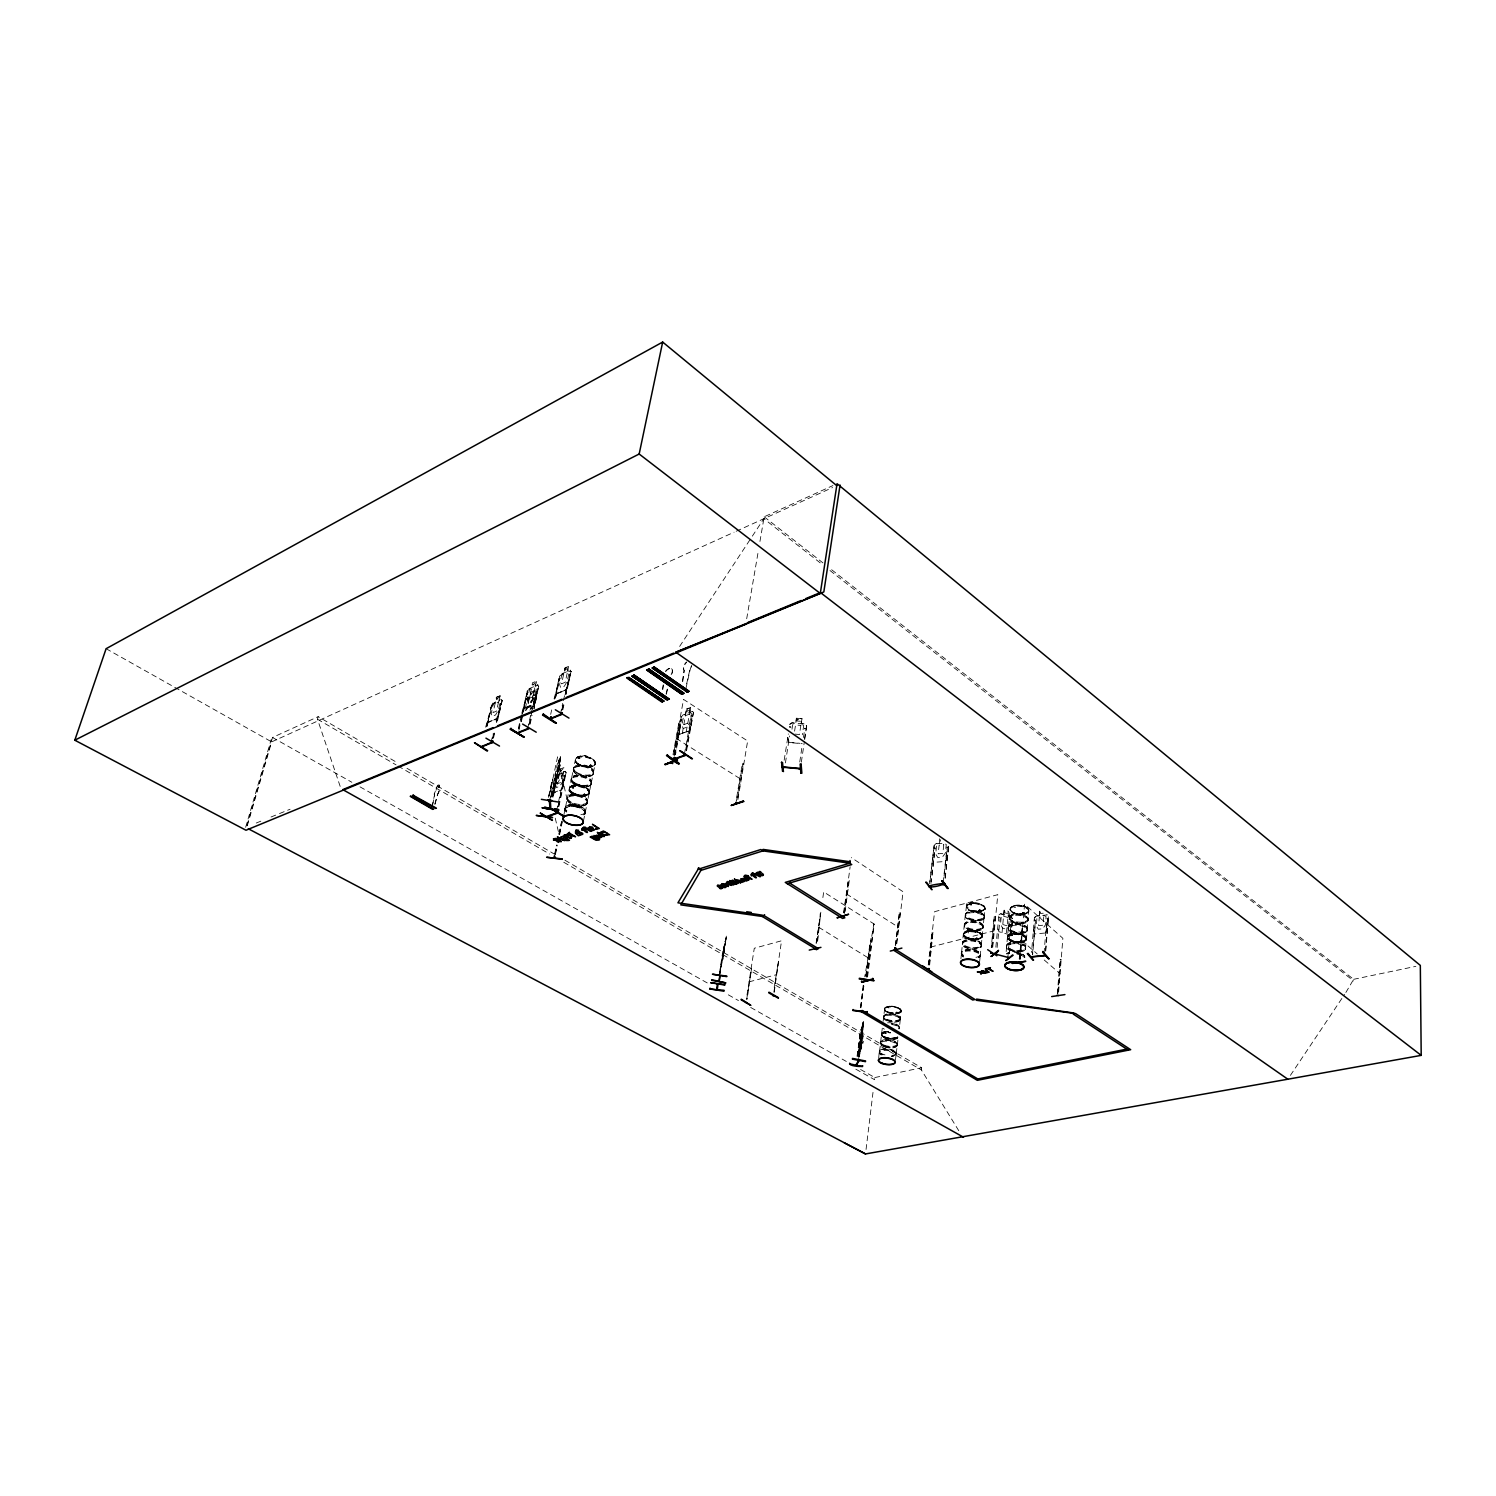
<?xml version="1.0" encoding="UTF-8"?>
<svg xmlns="http://www.w3.org/2000/svg" width="1496" height="1496" viewBox="0 0 1496 1496"><rect width="100%" height="100%" fill="white"/><g stroke="black" fill="none" stroke-linecap="round" stroke-linejoin="round"><path stroke-width="0.75" stroke-dasharray="5 3.75" d="M878.713 1057.859L879.237 1051.688M896.235 1053.521L897.245 1045.33M977.599 938.273C980.441 938.572 973.391 939.376 976.963 937.973M978.122 939.133L977.617 938.123M979.973 910.41C981.974 910.391 975.878 911.532 979.787 909.923M567.096 799.593L557.597 756.845L548.882 797.48M573.305 769.991L573.51 767.934M980.441 910.709L980.011 909.942M879.517 1051.09L880.957 1041.478M883.612 1017.392L883.145 1021.282M981.657 937.786L974.046 939.75L965.294 937.375L967.033 938.329A9.462 4.151 6 0 0 982.143 936.833C982.274 929.82 970.287 929.521 965.257 931.559M982.405 935.168L981.619 937.749M983.04 927.875L983.265 926.024M1345.876 992.484L1353.618 979.319L830.28 568.667M972.045 911.064C1013.147 910.26 947.305 893.355 972.063 911.027M1016.588 953.307A9.687 4.17 5.5 0 1 1024.76 957.627L1024.704 956.524A9.537 4.114 5.5 0 0 1016.663 952.279M556.886 775.283L565.395 771.375L566.18 772.591L561.486 789.963L553.071 793.086L552.809 788.785M981.32 944.818A9.444 4.114 6 0 0 968.417 939.338A9.444 4.114 6 0 0 966.229 946.257A9.444 4.114 6 0 0 981.32 944.818L983.134 927.651M961.423 953.756L960.619 961.648M1006.49 945.659L1006.621 947.548L1006.64 945.36M1007.388 936.216L1007.949 939.002L1010.978 941.003L1020.403 942.387M1011.707 935.617C1013.746 934.888 1010.866 936.459 1011.969 934.869M1012.624 935.468L1012.455 935.58M1014.157 907.305L1015.578 907.399L1014.868 906.595M593.613 771.618L593.388 773.619M587.61 800.753L587.33 803.09M1021.488 941.003L1019.618 941.339L1020.702 941.9M1021.001 940.704L1020.328 941.751M1020.272 941.19L1021.17 941.956M1023.096 912.56L1022.236 913.514M861.808 1035.026L860.967 1036.204M861.976 1031.455L861.546 1032.595M1024.199 912.654L1023.918 913.794L1022.628 912.784M567.115 799.481L571.341 779.248M1023.694 913.794L1024.872 913.102M1025.545 947.566L1025.564 947.623A9.5 4.133 5.4 0 0 1012.736 942.069A9.5 4.133 5.4 0 0 1010.249 949.006A9.5 4.133 5.4 0 0 1025.545 947.566L1027.303 929.951M1027.378 928.866L1027.285 930.119M1028.257 918.974L1028.163 920.171M860.873 1042.357L860.013 1043.722L862.781 1026.892L859.246 1056.008M1026.48 939.432L1026.462 939.488A9.518 4.17 5.4 0 1 1010.959 941.021A9.518 4.17 5.4 0 1 1013.465 934.028A9.518 4.17 5.4 0 1 1026.293 939.544C1027.64 934.028 1017.579 932.812 1013.447 933.242A9.444 4.151 5.4 0 0 1011.109 940.012A9.444 4.151 5.4 0 0 1026.293 938.553L1026.181 940.012M590.696 766.812C602.42 764.606 588.695 754.021 582.43 756.041M860.499 1035.924C868.522 1016.607 855.918 1077.008 858.741 1048.621M858.255 1055.765L858.648 1048.509M1027.172 929.128A9.462 4.189 5.4 0 0 1014.438 923.612A9.462 4.189 5.4 0 0 1011.951 930.624A9.462 4.189 5.4 0 0 1027.172 929.128L1027.902 920.788M583.085 766.251L580.635 765.391A10.322 4.974 11.9 0 0 576.558 773.095A10.322 4.974 11.9 0 0 593.407 773.245A10.322 4.974 11.9 0 0 580.56 765.204C568.611 761.445 580.448 752.226 587.666 756.826M859.415 1044.208C868.391 1018.907 857.208 1055.671 859.602 1040.748M1006.64 946.575L1005.873 954.916M1008.341 928.081L1006.696 945.229M584.674 796.059C578.073 799.444 561.224 788.542 573.978 785.157C580.579 781.697 597.521 792.693 584.674 796.003M569.135 788.99C571.154 794.937 579.887 796.265 585.497 795.479M983.265 927.277L982.517 928.586M981.432 945.715L981.47 944.537M961.33 954.224L961.292 952.933M965.275 914.767L964.434 924.191M896.328 1054.175L896.272 1053.165M897.394 1045.068L898.18 1036.896M1057.354 993.699L1060.084 959.254L1061.169 959.74L1060.084 959.254M1057.803 993.643L1060.533 959.179M1058.158 991.96L1060.72 959.815M1058.626 991.885L1062.871 938.31L1024.592 904.182L1019.692 958.88M564.852 809.149L565.189 807.728M591.518 781.623L591.014 784.297M1045.723 951.082L1048.546 916.225M1044.04 953.27L1046.92 918.825L1048.397 918.937L1046.92 918.825M1045.536 950.839L1048.434 916.375L1045.76 932.962L1034.596 933.971L1033.437 929.745M1032.464 954.355L1035.438 920.003L1034.147 920.134L1035.625 920.227L1032.651 954.579M1039.683 911.214L1039.309 915.683L1036.204 915.907L1034.409 917.646L1031.548 952.41M1039.776 911.27L1039.458 915.814L1036.971 917.534L1036.261 925.874L1038.299 929.24L1042.712 928.792L1045.386 924.958L1046.078 916.599L1043.853 915.365M1040.562 912.018L1040.431 913.495L1043.254 913.215M571.117 780.407L571.397 778.107M1019.225 958.955L1022.647 925.987L1020.365 959.46M1019.898 959.534L1022.179 926.08M1028.65 911.812A9.387 4.226 5.3 0 0 1016.046 906.277A9.387 4.226 5.3 0 0 1013.559 913.345A9.387 4.226 5.3 0 0 1028.65 911.812L1028.743 910.989A9.406 4.245 5.3 0 0 1016.102 905.435A9.406 4.245 5.3 0 0 1013.615 912.523A9.406 4.245 5.3 0 0 1028.743 910.989L1028.07 919.236A9.444 4.226 5.3 0 1 1012.848 920.769A9.444 4.226 5.3 0 1 1015.335 913.701A9.444 4.226 5.3 0 1 1028.033 919.236L1028.145 918.525M1008.51 926.473L1010.155 909.157M1007.986 938.983L1007.668 935.916M1007.837 957.365L1010.997 921.069L1012.231 921.424M1009.295 953.345L1012.399 918.731M1009.52 953.158L1012.568 918.712L1011.277 916.711L1000.731 913.869M1002.058 932.588L1004.097 910.054L1008.603 911.382L1006.303 933.822M1004.227 910.26L1003.816 914.692L1001.348 915.571L1000.543 923.892L1002.488 928.118L1006.715 929.353L1009.314 926.435L1010.081 918.114L1007.967 915.982M992.39 947.099L995.364 916.319L994.26 916.599L991.268 947.379M992.708 947.323L997.795 894.664L934.57 911.681L928.567 965.275M995.868 947.174L998.935 914.804L1000.805 913.813M997.121 947.548L1000.188 917.684L998.935 917.31M991.586 947.585L994.26 916.599M982.012 937.319A9.387 4.114 6 0 0 969.202 931.84A9.387 4.114 6 0 0 967.033 938.777A9.387 4.114 6 0 0 982.012 937.319L982.18 935.86A9.387 4.133 6 0 0 969.352 930.362A9.387 4.133 6 0 0 967.183 937.3A9.387 4.133 6 0 0 982.161 935.841M984.817 909.213A9.331 4.208 5.9 0 0 972.082 903.696A9.331 4.208 5.9 0 0 969.913 910.765A9.35 4.208 5.9 0 0 984.836 909.213A9.35 4.208 5.9 0 0 972.082 903.678A9.35 4.208 5.9 0 0 969.913 910.746A9.331 4.208 5.9 0 0 984.817 909.213L984.91 908.39A9.35 4.208 5.9 0 0 972.157 902.855L969.932 903.229M979.562 962.358L980.217 956.187M983.957 918.264A9.387 4.189 5.9 0 1 968.959 919.778A9.387 4.189 5.9 0 1 971.147 912.728A9.387 4.189 5.9 0 1 983.957 918.264L983.265 925.987M559.953 765.859C559.71 762.193 561.468 765.952 555.353 778.257C555.39 805.035 567.003 719.052 553.539 795.61M971.502 904.986L970.1 904.781M968.436 932.999L968.323 932.251M966.453 905.772L965.518 914.168M945.21 878.283L948.651 846.979L947.099 846.83L948.464 846.717M929.315 964.808L932.906 932.625L931.858 932.906L928.249 965.07M929.633 965.014L932.906 932.625M958.768 1130.714L921.386 1069.939L921.63 1067.751L564.403 859.92M943.135 882.584L947.099 846.83M944.07 876.151L947.286 847.091M945.023 878.021L948.707 844.249M948.651 846.25L947.566 856.703L945.341 861.229M939.619 838.77L939.301 843.613L936.646 845.352L935.673 853.992L937.749 857.489L942.405 857.115L945.304 853.188L946.276 844.529L943.957 843.202L935.935 843.8L934.177 845.558L929.54 883.631M940.404 841.238L940.573 839.686M929.988 881.668L934.121 845.483L935.898 843.65L939.17 843.464M930.923 883.538L934.981 847.858L933.616 847.97L935.168 848.12L931.372 881.574M893.093 1038.523L894.702 1038.486M896.104 1012.885L896.721 1012.025L897.039 1013.185M896.946 1013.166L896.946 1012.1L897.731 1012.811M895.412 1060.253L896.123 1054.605M901.19 1010.847A8.322 3.366 7.1 0 1 888.138 1011.913A8.322 3.366 7.1 0 1 889.559 1006.21A8.322 3.366 7.1 0 1 901.19 1010.847L900.33 1018.383A8.359 3.366 7.1 0 0 888.643 1013.746A8.359 3.366 7.1 0 0 887.221 1019.431A8.359 3.366 7.1 0 0 900.33 1018.383L900.349 1018.608M866.053 1149.452L873.178 1090.939M860.574 1069.509L874.823 1077.55L874.562 1079.682L853.805 1068.051M880.658 1041.814L882.49 1026.537A8.396 3.347 7.1 0 0 882.584 1027.434M884.716 1008.491L883.725 1016.233M895.281 945.379L899.19 912.915L900.461 913.364L899.19 912.915M884.996 1033.025L886.081 1033.643L885.071 1033.605M895.674 945.285L899.601 912.803M888.157 1007.313L888.923 1008.061M896.422 943.621L900.05 913.476M896.833 943.509L903.06 891.728L851.355 857.638M720.773 968.005L722.25 958.768M722.325 959.179L722.549 957.384M723.503 951.269L723.84 949.941L723.466 952.354M723.896 948.165L724.195 947.136M723.596 951.4L724.606 943.808M723.241 955.981L725.354 941.882M866.352 976.346L870.971 938.403M866.595 977.075L870.765 944.63M857.04 1056.307L860.35 1031.829L857.75 1055.97M867.1 977.15L873.888 923.93L864.744 976.757M857.489 1056.4L860.817 1029.959L863.585 1024.423M867.587 976.776L874.262 924.098L823.679 891.934L822.744 898.554M861.939 1027.023L863.36 1021.338L863.229 1026.088M858.442 1060.832L862.594 1027.92M863.36 1021.338L860.35 1049.182M859.452 1056.531L863.622 1024.255M724.214 950.596L724.438 948.763M725.036 945.304L725.56 942.574L725.093 944.705M725.392 942.648L725.579 941.265M725.803 939.507L726.158 937.973M725.485 942.76L726.514 935.112L720.174 973.522M860.312 1007.706L863.229 985.172M860.798 1007.78L863.603 985.752M860.911 1007.257L863.716 985.228M865.773 975.953L869.849 943.976M1025.658 948.558L1025.602 946.482L1025.602 948.688A9.668 4.208 5.4 0 1 1010.062 950.128A9.668 4.208 5.4 0 1 1012.586 943.116A9.668 4.208 5.4 0 1 1025.602 948.688L1025.602 948.688M843.538 912.859L848.4 879.611L849.298 880.19L844.847 913.327M843.95 912.747L850.139 866.708M844.436 913.439L848.887 880.303L847.989 879.723M816.087 943.247L820.668 913.327L817.377 943.677M816.479 943.135L821.192 909.605M817.302 941.489L820.275 913.439M961.535 952.428L962.489 943.677M980.235 956.187L981.152 946.426A9.462 4.114 6 0 0 968.23 941.003A9.462 4.114 6 0 0 966.061 947.922A9.462 4.114 6 0 0 981.152 946.482L981.395 945.846M682.475 681.297L684.027 670.414A6.171 3.385 -55.1 0 1 686.44 661.999M682.737 681.465L684.289 670.601A6.171 3.385 -55.1 0 1 686.701 662.186M723.522 954.691L724.139 950.128M965.294 914.767L965.986 913.476M964.34 924.36L962.47 942.611M662.541 689.245L663.177 684.925M662.803 689.432L663.439 685.093M774.217 992.297L778.481 961.311L773.75 990.034M773.9 992.11L781.548 940.778L754.283 948.258L746.354 999.104M791.982 729.244L792.693 724.7L795.779 723.316L796.358 718.192L802.043 718.697L801.089 723.784L803.689 725.672L802.305 734.76M799.762 761.969L802.099 746.093M803.464 737.509L804.792 728.29L806.381 728.758L804.792 728.29M804.567 738.931L806.531 725.841M801.351 762.119L804.343 741.773M804.68 739.548L806.737 725.784L805.185 723.896L801.089 723.69L801.819 718.828M434.831 804.119L437.674 793.927A3.628 1.758 -59.2 0 0 438.384 789.215L439.244 785.138M434.999 804.231L437.842 794.021A3.628 1.758 -59.2 0 0 438.571 789.308L439.413 785.232L438.141 784.914M789.664 724.251L791.926 722.718L795.779 723.223L796.527 718.361M722.68 956.412L721.783 962.526L722.194 960.133M724.569 947.791L723.653 953.962L724.083 951.587M746.691 999.291L751.572 968.492L747.159 999.178M784.166 760.249L788.355 733.919M785.437 762.923L789.551 735.957M560.177 760.043L559.766 761.913M719.408 973.391L723.035 949.941M719.239 976.29L724.924 941.246M719.894 973.466L724.756 943.826M585.478 811.187L584.992 813.805M736.481 801.071L742.727 763.577L743.774 764.25L742.297 763.727L736.069 801.22M737.865 797.48L743.362 764.419M737.921 799.537L747.645 740.988L683.56 699.417L673.406 754.414M1027.939 920.657L1028.145 920.264A9.593 4.282 5.3 0 0 1015.186 914.711A9.593 4.282 5.3 0 0 1012.661 921.891A9.593 4.282 5.3 0 0 1028.089 920.339L1028.089 920.339M555.128 778.219C557.597 756.097 554.53 805.465 555.353 778.257M723.26 955.888L722.811 959.534L723.223 954.934M746.691 618.746L758.397 550.547M759.949 541.44L764.176 516.793L832.898 485.583M858.48 1051.894C868.148 1027.378 860.593 1052.717 858.106 1055.746M983.994 918.058L984.2 917.628A9.537 4.264 5.9 0 0 971.147 912.093A9.537 4.264 5.9 0 0 968.941 919.255A9.537 4.264 5.9 0 0 984.162 917.703L983.508 918.731M685.804 748.991L692.536 715.163L691.414 715.574L684.177 755.349M686.122 750.525L692.536 715.163M691.002 725.504L693.34 712.582M686.533 750.805L693.49 712.47L692.498 711.217L689.843 712.339M682.326 733.358L686.533 708.973L685.654 713.779L681.278 716.995L674.341 755.2M689.562 712.47L690.441 707.645M686.14 731.955L690.722 707.533L686.533 708.973M672.994 754.582L678.791 723.223L680.306 723.765L678.791 723.223M673.929 754.938L680.418 719.707L681.54 719.295L675.463 754.807M674.116 755.293L679.895 723.933M675.051 754.526L681.54 719.295M572.257 787.85L573.267 788.205M579.307 758.528L578.241 758.304L579.326 758.023M725.971 938.964L726.009 937.936M579.326 757.911L579.737 758.64M579.981 758.659L579.027 758.622M583.122 794.694L584.282 793.965M583.758 794.918L584.506 793.946L585.778 795.405M591.462 765.26L592.21 766.102L590.677 764.793L589.387 765.877L591.144 766.289L591.014 764.793M590.976 766.195L590.153 764.98M586.189 794.918L586.002 795.292M591.631 765.952L590.64 764.905M583.44 821.117L585.123 812.926M585.254 812.403L587.255 802.492M587.367 801.987A10.248 4.806 11.8 0 0 574.595 794.152A10.248 4.806 11.8 0 0 570.668 801.781A10.248 4.806 11.8 0 0 587.367 801.987L591.163 783.343M591.294 782.875L593.276 773.077M593.388 772.609L595.352 762.792M863.005 990.333L863.846 986.294M865.866 976.439L869.494 958.712M431.989 807.036L434.457 795.18A3.628 1.758 -59.2 0 1 436.121 790.094L436.944 786.746L436.29 790.206A3.628 1.758 -59.2 0 0 434.625 795.274L432.157 807.148M554.717 853.823L556.568 844.997M558.887 833.945L561.206 822.912M554.866 854.497L556.718 845.67M559.037 834.618L561.823 821.379M555.259 853.879L557.11 845.053M559.429 834.001L562.216 820.762M555.409 854.553L557.26 845.726M559.579 834.693L562.216 822.145M563.861 814.983L567.321 798.397M571.696 777.527L573.492 768.981M575.698 758.715L573.529 767.878L574.539 766.681M980.478 933.018L978.627 932.326M556.587 810.944L558.008 804.268M558.476 802.062L564.123 775.395L565.525 775.283L564.123 775.395M557.952 806.755L559.354 800.08M559.822 797.873L564.534 775.639M558.532 806.138L565.114 775.022M558.943 806.4L560.346 799.724M560.832 797.499L566.18 772.591M549.462 801.744L557.54 762.997M550.603 796.714L555.371 778.631L552.005 796.601M550.977 797.368L559.13 759.519L559.598 765.933M551.594 796.358L555.558 776.611M557.578 775.657L556.68 778.032L560.271 756.77L559.467 764.138M559.448 761.651L560.458 756.789M552.417 797.031L558.139 770.29M552.959 795.517L559.111 763.184L557.466 774.33M552.996 797.106L560.495 759.463M560.42 769.168L559.429 773.731L557.335 775.938M561.729 710.338L563.169 703.662M565.095 694.761L570.07 673.985L563.207 701.157M562.365 709.609L563.805 702.933M565.731 694.013L570.07 673.985M568.274 684.57L571.079 671.349L566.18 694.312M562.814 709.908L564.254 703.232M548.321 797.424L552.772 779.36L549.518 795.947M548.957 795.872L552.211 779.304M571.229 671.442C562.159 671.966 574.707 663.121 564.721 668.058L563.768 673.013L559.429 676.267L554.53 699.137M568.611 666.412L567.526 671.573L569.135 672.359L567.152 681.484L564.347 686.215L560.72 687.73L559.635 684.644L561.617 675.556L563.899 673.106L564.964 668.263L568.592 666.711M560.308 714.508L562.72 703.382M862.294 1033.586L860.555 1039.084L863.491 1021.357M550.678 714.377L551.65 709.946M554.081 698.856L559.523 678.436L556.082 696.481M556.961 693.452L565.918 689.712L568.256 684.457L566.124 689.937L556.961 693.751L556.699 689.263L559.672 676.379L561.299 674.06L570.35 670.227M555.147 698.408L559.523 678.436M981.189 946.388L981.376 945.883A9.612 4.189 6 0 0 968.249 940.367A9.612 4.189 6 0 0 966.042 947.379A9.612 4.189 6 0 0 981.357 945.921L980.703 946.931M861.415 1041.459L859.602 1046.957L859.527 1044.507M533.287 695.771L534.39 690.647L533.305 695.472L535.923 694.406L536.896 695.734L533.997 708.749L538.728 686.14L537.756 684.85C531.061 690.871 539.794 672.583 535.175 686.253L536.69 687.038L534.67 696.051L531.922 700.708L528.387 702.185L527.377 699.118L529.397 690.124L531.641 687.73L532.501 682.756L536.41 681.241M527.62 728.702L530.594 715.499M531.08 713.293L537.55 688.665L532.52 709.179M529.06 724.588L532.034 711.385M529.659 723.877L531.136 717.276M533.605 706.262L537.55 688.665M530.126 724.158L532.09 715.35M534.053 706.561L538.728 686.14M518.345 728.477L521.319 715.331M521.824 713.143L527.321 692.985L523.301 712.994M518.794 728.776L520.776 720.006M521.281 717.818L527.284 690.815L531.566 687.636M522.497 713.349L527.527 690.928L529.135 688.796M518.888 730.254L522.366 714.901M522.852 712.713L527.321 692.985M521.319 721.764L522.815 715.182M525.264 708.543L527.321 699.511L529.584 697.136L525.302 700.278L527.172 698.127L536.073 694.499M529.715 697.23L530.725 692.293L534.54 690.741M686.664 683.784L690.236 667.983A6.171 3.385 -55.1 0 0 691.807 665.234M685.916 688.478L690.498 668.17A6.171 3.385 -55.1 0 0 692.068 665.421M666.113 693.976L667.665 687.244M666.375 694.163L667.927 687.431M499.982 695.958L496.579 697.398L495.475 702.129L493.287 704.485L491.212 713.349L492.128 716.416L495.55 714.976L498.262 710.394L500.337 701.493L498.879 700.689C501.609 687.468 502.675 705.738 492.913 703.083L486.088 727.486M490.987 742.652L493.007 733.956M496.055 720.922L501.104 703.12L496.504 721.203M492.465 738.575L493.979 732.068M493.025 737.883L494.54 731.376M496.56 722.68L501.104 703.12M499.066 713.368L502.17 700.539L501.31 699.511M493.474 738.164L494.989 731.638M497.514 720.792L502.17 700.539M485.639 727.206L491.212 707.29L487.079 727.056M486.63 726.794L491.473 705.252M500.15 695.752L496.354 697.211L495.344 702.054L491.361 705.252M1026.518 939.039L1025.714 940.46M1007.369 936.571L1009.426 934.271L1013.447 933.261M593.014 774.33A10.173 4.899 11.9 0 0 580.373 766.42A10.173 4.899 11.9 0 0 576.446 774.18A10.173 4.899 11.9 0 0 593.014 774.33L593.127 774.03M590.92 784.596A10.192 4.862 11.8 0 0 578.241 776.705A10.192 4.862 11.8 0 0 574.296 784.428A10.192 4.862 11.8 0 0 590.92 784.596L590.976 784.39M883.575 1016.551L884.099 1015.653L883.612 1017.86M591.331 783.848L591.257 783.96A10.36 4.937 11.8 0 0 578.316 776.031A10.36 4.937 11.8 0 0 574.314 783.867A10.36 4.937 11.8 0 0 591.201 784.035L591.201 784.035M860.967 1029.996L861.92 1026.948M963.312 933.971L969.165 930.98L978.627 932.289M859.807 1041.459L862.556 1035.943M901.359 1011.109L897.843 1007.406L889.466 1006.172M884.604 1009.65L885.034 1007.668L889.466 1006.21M881.425 1033.96L883.351 1037.139L891.261 1039.14M900.274 1019.505L899.377 1028.238L899.302 1027.172M340.172 786.391L317.47 719.221L318.181 716.659L396.889 762.455M555.652 784.502L556.718 780.688L555.839 784.521M245.643 827.344L271.15 739.622M246.934 825.493L272.515 737.472L318.181 716.659M247.27 825.811L271.655 741.885L734.069 532.221M860.312 1040.674L860.798 1038.43M1008.267 927.109L1008.285 928.792M984.218 917.59L984.948 908.427A9.35 4.208 5.9 0 1 969.988 909.942A9.35 4.208 5.9 0 1 972.157 902.855L976.925 902.948M900.293 1019.505L900.293 1019.468A8.508 3.403 7.1 0 1 887.016 1020.459A8.508 3.403 7.1 0 1 888.474 1014.681A8.508 3.403 7.1 0 1 900.349 1019.393L900.386 1018.178M589.405 793.179L584.768 795.61L583.44 794.226M587.068 803.576L587.274 803.165A10.416 4.881 11.8 0 0 574.314 795.218A10.416 4.881 11.8 0 0 570.331 802.959A10.416 4.881 11.8 0 0 587.274 803.165M1045.611 932.737L1047.611 928.324M678.885 729.973L679.521 734.386L689.114 730.871L691.133 725.466M961.348 952.821L962.04 951.643M553.034 792.805L561.262 789.738L563.562 784.951M535.83 699.1L533.567 704.41L524.554 708.019L533.511 704.298L535.568 699.043M879.293 1051.52L879.816 1050.641M497.083 718.66L499.327 713.424L496.953 718.566L488.5 722.231L497.083 718.66L488.481 721.951L488.5 717.93M947.51 856.61L945.509 861.472L933.728 862.332L932.606 857.937M1009.482 934.589L1011.24 930.662L1009.576 934.776L998.917 931.69L997.851 926.716M437.243 786.429L438.01 785.288M525.339 710.6L529.154 703.999C525.302 700.371 530.519 695.771 530.239 702.54L534.39 696.837L530.743 703.326C534.577 707.271 529.528 711.816 529.696 704.728L525.863 710.656M899.32 1028.388L899.264 1028.444A8.527 3.385 7.1 0 0 891.672 1023.881M553.015 792.057L563.487 772.104M593.239 773.862L593.37 773.656A10.322 4.974 11.9 0 0 580.448 765.728A10.322 4.974 11.9 0 0 576.446 773.619A10.322 4.974 11.9 0 0 593.295 773.769L593.295 773.769M897.263 1045.349L897.301 1045.255A8.546 3.347 7.1 0 0 885.351 1040.562A8.546 3.347 7.1 0 0 883.912 1046.209A8.546 3.347 7.1 0 0 897.32 1045.218L896.815 1046.022M862.65 1023.451L863.211 1022.479M862.481 1024.779L863.042 1023.825M861.939 1030.894L862.743 1029.211L861.64 1030.856M860.967 1035.868L861.827 1034.39M529.883 710.226L532.67 705.551L534.708 696.519L533.156 695.677M885.707 1033.549L886.081 1033.568M861.715 1031.268L862.313 1030.295M901.396 1011.034L896.403 1013.447L888.063 1012.268M861.546 1034.933L862.126 1033.979M861.378 1036.261L861.958 1035.307M860.948 1038.467L860.331 1039.477M860.798 1039.888L861.696 1038.411M970.549 904.108L971.671 904.818M859.845 1047.406L860.742 1045.947M964.303 924.397L964.976 923.331M985.097 908.67L984.405 909.736M976.14 938.142L978.478 938.871M963.087 941.657L962.489 944.761M861.098 1036.317L859.583 1046.265L860.911 1040.992L860.948 1044.021M1011.483 935.711L1012.362 934.888M679.633 646.422L751.086 538.055M752.357 536.129L763.858 518.701L820.799 563.337M1290.412 1075.362L1344.586 994.41M1022.366 912.897L1023.227 913.738M1022.797 912.71L1024.629 913.084M1022.703 913.271L1023.432 912.71M1024.461 913.963L1028.949 911.27C1029.547 902.817 1004.714 903.023 1011.801 911.962M1021.899 941.788L1021.525 940.722M555.446 776.592L559.354 773.638L560.196 768.981L563.899 767.691L562.403 781.922L559.822 786.279L556.493 787.532L555.502 784.502M569.322 788.055L571.827 786.111L578.952 785.587L586.282 788.093L589.592 792.226L589.106 790.823M572.314 787.289L573.192 787.345M975.803 938.347L976.682 937.936M895.711 1012.381L897.357 1013.353M1034.615 917.777L1036.317 916.132L1047.237 914.86L1044.021 915.197M860.967 1044.04L862.425 1034.166L861.154 1039.159L861.116 1036.41M1025.714 940.517L1020.384 942.349M1025.751 940.124L1024.442 940.965M1028.201 912.336L1026.91 913.215M981.657 937.412L976.477 939.245L967.071 937.936A9.406 4.133 6 0 1 969.277 930.998A9.406 4.133 6 0 1 982.124 936.477A9.406 4.133 6 0 1 967.108 937.936M1003.685 914.486L1000.674 913.701L998.935 914.804M1012.568 918.712L1007.967 915.833M978.515 910.41L979.506 909.886M980.74 911.363L976.869 911.7M965.275 931.578L963.331 935.112M588.395 794.32L586.843 795.105M976.458 938.684L977.86 938.478M789.851 724.438L792.001 722.979L805.072 724.139L806.531 725.934M576.409 757.649L577.961 756.789M1009.426 934.289L1008.098 935.524L1013.409 933.691L1020.758 934.271L1026.537 938.273M897.507 1012.661L896.59 1012.68M1020.496 941.826L1020.403 940.797M883.014 1032.371C878.414 1036.335 885.931 1030.239 888.474 1031.941A8.415 3.31 7.1 0 0 883.425 1036.859A8.415 3.31 7.1 0 0 897.712 1037.401A8.378 3.31 7.1 0 1 883.463 1036.822A8.378 3.31 7.1 0 1 888.493 1031.96M893 1038.149L893.748 1038.448M895.001 1038.804L893.916 1038.841M896.796 1037.962L897.843 1037.308M897.806 1037.682L891.261 1039.122M579.588 758.453L578.391 758.266M590.546 765.709L591.743 765.634M573.174 787.85L572.987 786.99M584.674 794.208L583.758 794.357L585.74 794.844M736.2 531.248L832.599 487.546M529.004 688.702L537.905 684.944M491.66 707.571L490.22 707.72M559.971 678.735L558.457 678.885M527.77 693.265L526.293 693.415M1024.423 940.984L1015.522 941.844L1007.986 938.59M556.699 689.432L556.83 693.658L566.068 689.806M534.39 690.647L530.725 692.293M256.227 823.043L262.567 820.463M271.038 817.003L277.396 814.422M279.509 813.562L290.093 809.243M562.907 772.273L565.395 771.375M686.758 709.16L690.572 707.739M681.952 719.576L680.418 719.707M971.502 904.538L970.811 904.874M692.629 711.311L683.055 714.901L681.278 716.995M685.598 715.593L689.394 714.172M555.801 778.892L554.399 778.986M683.934 724.606L687.749 723.204M980.927 911.083L979.973 911.214M679.39 734.293L689.114 730.871M883.033 1032.333L888.53 1031.548A8.434 3.329 7.1 0 0 883.463 1036.466A8.434 3.329 7.1 0 0 897.768 1037.008M896.777 1038L886.96 1038.168L881.537 1034.97M749.047 981.843L776.499 974.681M933.224 932.831L931.858 932.906M930.606 947.08L994.298 930.774M572.987 787.532L573.884 787.868L572.388 787.962M874.823 1077.55L921.63 1067.751M1353.618 979.319L1415.87 966.341M1013.839 905.809L1016.008 905.417M1025.097 913.869L1020.515 914.299M896.385 1013.428L898.255 1013.147M591.518 766.476L590.34 766.382M580.616 765.428L590.677 766.868M573.978 785.157L581.682 785.737M584.132 794.208L585.235 794.357M979.3 910.129L980.404 910.223M1024.124 914.019L1022.684 913.813M974.046 939.712L976.421 939.619M977.58 939.469L976.477 939.376M1021.6 942.181L1020.16 941.975M585.703 766.794L588.283 766.981M1020.515 914.337L1015.672 913.645M978.964 911.232L980.048 911.251L979.282 910.653M1015.878 933.186L1018.383 933.392M802.043 718.791L796.358 718.192M788.99 742.259L799.949 743.325M787.625 737.453L788.822 742.502L802.249 743.699M861.266 1034.821L859.433 1050.641M860.499 1035.812L860.125 1037.813M860.705 1048.397L858.573 1052.099M1018.346 933.803L1020.758 934.308M1021.244 940.722L1022.254 941.246M584.768 795.479L583.739 795.124M590.77 766.083L589.742 765.896M1003.61 916.225L1007.818 917.459M1002.825 924.547L1007.051 925.781M894.103 1037.831L895.057 1038.542M980.516 910.035L980.665 910.41M1015.672 913.607L1011.82 911.98M1023.301 906.015L1025.415 906.763M689.693 712.564L691.433 713.405L689.787 722.456L687.038 727.093L683.223 728.496L681.895 725.354L683.56 716.341L685.654 713.779M888.063 1012.25A8.378 3.385 7.1 0 1 889.503 1006.509A8.378 3.385 7.1 0 1 901.209 1011.184A8.378 3.385 7.1 0 1 888.063 1012.25L884.641 1009.632M572.388 793.478L574.558 794.582M965.313 937.001L967.071 937.917M106.104 648.703L271.655 741.885M272.515 737.472L351.859 782.277M360.012 786.859L707.963 983.34M728.309 994.821L738.482 1000.562M750.693 1007.463L846.325 1061.449M406.987 768.327L554.305 854.048M317.47 719.221L396.066 764.867M398.086 766.045L549.612 854.048M563.768 862.257L921.386 1069.939M818.705 927.258L869.849 958.88M488.369 718.005L488.5 722.231M676.342 738.463L741.268 779.435M524.348 703.756L524.816 707.907M846.474 893.916L898.759 927.464M665.776 671.405A6.115 3.329 -55.4 0 1 671.536 668.731L671.872 669.011M883.369 1037.121L881.499 1034.895M764.176 516.793L822.95 562.889M830 570.537L1353.6 980.927M965.294 936.964L963.368 934.757M963.985 936.328L965.275 937.356L963.349 935.15M980.404 933.28L982.292 935.486M1021.375 940.199L1037.196 953.906M1044.227 960.002L1060.066 973.69M593.987 760.118L595.576 762.96M1010.567 910.858L1009.987 909.68M570.219 670.133L571.079 671.554M537.681 685.037L538.579 686.271M535.83 694.593L536.765 695.846M565.226 771.282L566.012 772.665M501.384 699.343L502.17 700.745M575.623 761.595L575.212 760.192M862.182 1037.607L862.594 1035.793L862.668 1036.822M1033.53 929.633L1034.783 933.897M787.812 737.341L788.822 742.502M555.259 818.181L558.85 833.553M679.016 729.898L679.521 734.386M560.271 756.77L560.42 759.875M524.479 703.662L524.685 708.113M665.514 671.236A6.115 3.329 -55.4 0 1 671.274 668.562A6.115 3.329 -55.4 0 1 671.143 674.715M671.536 668.731A6.115 3.329 -55.4 0 1 671.405 674.902M566.498 812.122A10.435 4.843 11.7 0 1 568.91 805.951A10.435 4.843 11.7 0 1 582.748 808.775A10.435 4.843 11.7 0 1 582.673 815.432M566.61 811.58A10.435 4.843 11.7 0 1 569.752 805.278A10.435 4.843 11.7 0 1 583.945 809.093A10.435 4.843 11.7 0 1 580.729 815.395M963.331 957.01A9.481 4.077 6 0 1 963.835 951.774A9.481 4.077 6 0 1 975.878 952.111A9.481 4.077 6 0 1 979.506 957.459M963.274 956.449A9.631 4.151 6 0 1 964.359 950.932A9.631 4.151 6 0 1 977.337 952.036A9.631 4.151 6 0 1 978.459 957.739M967.033 938.31A9.462 4.151 6 0 1 969.221 931.316A9.462 4.151 6 0 1 982.143 936.833M963.518 955.327A9.481 4.095 6 0 1 965.874 949.567A9.481 4.095 6 0 1 979.338 952.279A9.481 4.095 6 0 1 974.569 957.552M963.331 955.944A9.631 4.151 6 0 1 964.415 950.409A9.631 4.151 6 0 1 977.393 951.512A9.631 4.151 6 0 1 978.496 957.234M884.379 1029.192A8.396 3.347 7.1 0 1 883.22 1028.332M891.597 1024.461A8.396 3.347 7.1 0 1 899.115 1028.93M887.521 1022.797A8.378 3.329 7.1 0 1 896.665 1024.349A8.378 3.329 7.1 0 1 898.778 1028.201M887.072 1020.945A8.359 3.347 7.1 0 1 887.783 1015.335A8.359 3.347 7.1 0 1 900.162 1019.281A8.359 3.347 7.1 0 1 888.979 1021.562M891.728 1023.414A8.508 3.385 7.1 0 1 898.834 1028.762M897.731 1036.784A8.359 3.291 7.1 0 1 883.538 1036.242A8.359 3.291 7.1 0 1 888.568 1031.38M881.256 1055.073A8.434 3.254 7.1 0 1 881.817 1050.697A8.434 3.254 7.1 0 1 893.149 1051.744A8.434 3.254 7.1 0 1 894.533 1056.288M881.219 1054.568A8.565 3.31 7.1 0 1 882.921 1049.874A8.565 3.31 7.1 0 1 895.169 1052.268A8.565 3.31 7.1 0 1 891.298 1056.55M884.978 1054.904A8.434 3.272 7.1 0 1 881.051 1049.5A8.434 3.272 7.1 0 1 894.346 1050.716A8.434 3.272 7.1 0 1 891.373 1055.484M882.902 1054.867A8.565 3.31 7.1 0 1 881.836 1049.65A8.565 3.31 7.1 0 1 894.832 1051.52A8.565 3.31 7.1 0 1 891.354 1056.064M897.581 1038.13A8.359 3.291 7.1 0 1 887.577 1039.103A8.359 3.291 7.1 0 1 881.63 1034.69A8.359 3.291 7.1 0 1 890.588 1032.932M897.694 1037.7A8.434 3.329 7.1 0 1 887.596 1038.673A8.434 3.329 7.1 0 1 881.611 1034.222A8.434 3.329 7.1 0 1 890.644 1032.446M1013.577 933.074A9.444 4.151 5.4 0 1 1026.293 938.553M1007.65 953.644A9.687 4.17 5.5 0 1 1009.445 953.008M1016.644 952.784A9.687 4.17 5.5 0 1 1024.797 957.103M1014.176 952.054A9.556 4.114 5.5 0 1 1024.723 956.524M1043.722 916.842L1043.011 925.201L1038.617 925.65L1039.327 917.291L1043.722 916.842M1004.845 911.27L1004.714 912.747L1007.425 913.532L1007.556 912.055L1004.845 911.27M943.77 844.754L942.817 853.393L938.16 853.786L939.133 845.147L943.77 844.754M1027.023 930.736L1027.041 930.793A9.462 4.189 5.4 0 1 1011.801 932.289A9.462 4.189 5.4 0 1 1014.288 925.276A9.462 4.189 5.4 0 1 1027.023 930.793L1027.041 930.699M1025.396 949.193L1025.415 949.249A9.518 4.133 5.4 0 1 1010.099 950.671A9.518 4.133 5.4 0 1 1012.586 943.752A9.518 4.133 5.4 0 1 1025.396 949.231L1025.415 949.193M723.522 951.157L723.353 953.326L723.522 951.157M800.846 725.41L799.462 734.517L794.133 734.05L795.535 724.943L800.846 725.41M797.349 719.37L797.106 720.979L800.51 721.278L800.771 719.67L797.349 719.37M687.3 709.702L687.001 711.311L689.45 710.394L689.731 708.805L687.3 709.702M724.101 946.65L723.914 947.623L724.251 946.669M562.982 768.888L560.514 771.225L562.982 768.888M562.44 774.012L560.607 782.595L557.279 783.848L559.111 775.265L562.477 774.03M563.543 674.733L561.58 683.822L565.207 682.288L567.19 673.2L563.543 674.733M565.432 668.787L565.077 670.414L567.769 667.796L565.432 668.787M533.418 691.919L530.762 694.462L533.418 691.919M535.437 682.513L532.819 685.075L535.437 682.513M534.801 687.842L532.782 696.837L529.266 698.314L531.286 689.338L534.801 687.842M532.782 697.286L530.762 706.336L527.19 707.776L529.21 698.744L532.782 697.286M499.197 697.005L496.635 699.511L499.197 697.005M498.505 702.279L496.448 711.161L493.025 712.601L495.101 703.718L498.505 702.279M587.012 803.67L587.03 803.726A10.248 4.806 11.8 0 1 570.313 803.52A10.248 4.806 11.8 0 1 574.24 795.909A10.248 4.806 11.8 0 1 586.993 803.726L587.03 803.633M983.246 927.445L983.227 927.483A9.556 4.226 6 0 0 970.137 921.966A9.556 4.226 6 0 0 967.912 929.072A9.556 4.226 6 0 0 983.171 927.557M790.917 727.056L789.364 726.925L790.917 727.056M897.432 1044.919L897.394 1044.862A8.546 3.347 7.1 0 0 885.408 1040.094A8.546 3.347 7.1 0 0 883.968 1045.741A8.546 3.347 7.1 0 0 897.376 1044.75L897.432 1044.956M572.519 793.048A10.192 4.825 11.8 0 0 589.125 793.235A10.192 4.825 11.8 0 0 576.428 785.381A10.192 4.825 11.8 0 0 572.519 793.048M578.597 763.932A10.117 4.918 11.9 0 0 595.09 764.063A10.117 4.918 11.9 0 0 582.524 756.116A10.117 4.918 11.9 0 0 578.597 763.932M572.65 792.45A10.173 4.825 11.8 0 0 589.237 792.637A10.173 4.825 11.8 0 0 576.558 784.802A10.173 4.825 11.8 0 0 572.65 792.45M578.428 764.774A10.098 4.899 11.9 0 0 594.903 764.905A10.098 4.899 11.9 0 0 582.355 756.995A10.098 4.899 11.9 0 0 578.428 764.774M572.538 792.693A10.248 4.862 11.8 0 0 589.256 792.88A10.248 4.862 11.8 0 0 576.484 784.989A10.248 4.862 11.8 0 0 572.538 792.693M578.485 764.269A10.173 4.937 11.9 0 0 595.09 764.4A10.173 4.937 11.9 0 0 582.449 756.415A10.173 4.937 11.9 0 0 578.485 764.269M574.651 782.707A10.192 4.862 11.8 0 0 591.275 782.875A10.192 4.862 11.8 0 0 578.597 774.984A10.192 4.862 11.8 0 0 574.651 782.707M574.427 783.343A10.36 4.937 11.8 0 0 591.313 783.511A10.36 4.937 11.8 0 0 578.428 775.489A10.36 4.937 11.8 0 0 574.427 783.343M576.802 772.46A10.154 4.899 11.9 0 0 593.37 772.609A10.154 4.899 11.9 0 0 580.729 764.699A10.154 4.899 11.9 0 0 576.802 772.46M575.941 806.793A10.266 4.768 11.7 0 0 565.395 811.393A10.304 4.787 11.7 0 1 575.941 806.774A10.304 4.787 11.7 0 1 583.964 815.189A10.266 4.768 11.7 0 0 575.941 806.793M572.332 793.983A10.173 4.806 11.8 0 0 588.919 794.17A10.173 4.806 11.8 0 0 576.24 786.354A10.173 4.806 11.8 0 0 572.332 793.983M572.388 793.46A10.266 4.862 11.8 0 0 589.106 793.647A10.266 4.862 11.8 0 0 576.334 785.755A10.266 4.862 11.8 0 0 572.388 793.46M569.976 804.755A10.266 4.768 11.7 0 0 566.872 810.963A10.285 4.787 11.7 0 1 569.957 804.736A10.285 4.787 11.7 0 1 583.945 808.513A10.285 4.787 11.7 0 1 580.766 814.722A10.266 4.768 11.7 0 0 583.926 808.513A10.266 4.768 11.7 0 0 569.976 804.755M570.444 802.417A10.397 4.881 11.8 0 0 587.386 802.641A10.397 4.881 11.8 0 0 574.427 794.675A10.397 4.881 11.8 0 0 570.444 802.417M967.949 929.614A9.406 4.17 6 0 0 982.966 928.118A9.406 4.17 6 0 0 970.137 922.602A9.406 4.17 6 0 0 967.949 929.614M969.932 910.297A9.406 4.245 5.9 0 0 984.929 908.745A9.406 4.245 5.9 0 0 972.101 903.173A9.406 4.245 5.9 0 0 969.932 910.297M968.118 927.95A9.406 4.17 6 0 0 983.134 926.454A9.406 4.17 6 0 0 970.306 920.956A9.406 4.17 6 0 0 968.118 927.95M967.968 928.567A9.556 4.245 6 0 0 983.227 927.053A9.556 4.245 6 0 0 970.175 921.461A9.556 4.245 6 0 0 967.968 928.567M968.978 918.75A9.537 4.264 5.9 0 0 984.2 917.198A9.537 4.264 5.9 0 0 971.203 911.588A9.537 4.264 5.9 0 0 968.978 918.75M969.128 918.133A9.387 4.208 5.9 0 0 984.106 916.618A9.387 4.208 5.9 0 0 971.315 911.083A9.387 4.208 5.9 0 0 969.128 918.133M966.079 946.875A9.612 4.189 6 0 0 981.395 945.416A9.612 4.189 6 0 0 968.286 939.843A9.612 4.189 6 0 0 966.079 946.875M888.044 1012.68A8.322 3.366 7.1 0 0 901.097 1011.614A8.322 3.366 7.1 0 0 889.466 1006.976A8.322 3.366 7.1 0 0 888.044 1012.68M887.072 1019.992A8.49 3.422 7.1 0 0 900.405 1018.926A8.49 3.422 7.1 0 0 888.53 1014.213A8.49 3.422 7.1 0 0 887.072 1019.992M883.93 1046.695A8.415 3.291 7.1 0 0 897.114 1045.723A8.415 3.291 7.1 0 0 885.351 1041.141A8.415 3.291 7.1 0 0 883.93 1046.695M884.117 1045.18A8.415 3.291 7.1 0 0 897.301 1044.208A8.415 3.291 7.1 0 0 885.539 1039.608A8.415 3.291 7.1 0 0 884.117 1045.18M1011.745 931.746A9.612 4.264 5.4 0 0 1027.228 930.231A9.612 4.264 5.4 0 0 1014.288 924.622A9.612 4.264 5.4 0 0 1011.745 931.746M1011.034 940.573A9.462 4.151 5.4 0 0 1026.275 939.114A9.462 4.151 5.4 0 0 1013.521 933.635A9.462 4.151 5.4 0 0 1011.034 940.573A9.462 4.151 5.4 0 0 1026.256 939.189A9.462 4.151 5.4 0 0 1013.521 933.71A9.462 4.151 5.4 0 0 1011.034 940.647M1013.559 912.897A9.462 4.264 5.3 0 0 1028.781 911.326A9.462 4.264 5.3 0 0 1016.046 905.753A9.462 4.264 5.3 0 0 1013.559 912.897M1012.698 922.415A9.444 4.226 5.3 0 0 1027.902 920.882A9.444 4.226 5.3 0 0 1015.186 915.346A9.444 4.226 5.3 0 0 1012.698 922.415M1011.801 931.241A9.612 4.264 5.4 0 0 1027.266 929.727A9.612 4.264 5.4 0 0 1014.325 924.117A9.612 4.264 5.4 0 0 1011.801 931.241M1012.698 921.386A9.593 4.282 5.3 0 0 1028.145 919.834A9.593 4.282 5.3 0 0 1015.242 914.206A9.593 4.282 5.3 0 0 1012.698 921.386M1023.956 957.122A9.537 4.095 5.5 0 0 1016.513 953.962A9.556 4.114 5.5 0 1 1023.975 957.122M1010.959 941.489A9.444 4.151 5.4 0 0 1026.163 940.03A9.444 4.151 5.4 0 0 1013.447 934.551A9.444 4.151 5.4 0 0 1010.959 941.489M1009.594 952.485A9.537 4.114 5.5 0 0 1006.546 953.943A9.556 4.114 5.5 0 1 1009.576 952.485M1010.099 949.623A9.668 4.208 5.4 0 0 1025.639 948.165A9.668 4.208 5.4 0 0 1012.642 942.592A9.668 4.208 5.4 0 0 1010.099 949.623"/><path stroke-width="1.5" d="M859.19 1060.514L856.479 1065.096M542.244 807.821L558.625 810.626L542.207 807.821L558.625 810.196L554.661 808.794M553.819 857.432L554.773 858.162L554.249 856.03M1048.939 958.749L1042.787 951.456M998.337 950.951L991.175 956.412L998.524 950.334M873.851 980.89L859.34 978.253M944.612 883.594C932.513 889.522 915.664 886.455 944.593 883.313M941.807 881.032L948.09 888.568L942.667 880.882M944.238 883.295C945.584 885.239 941.302 885.445 943.153 883.332M944.219 883.257L944.275 884.716M724.12 990.296L709.889 989.137L710.058 988.108M724.887 984.555L710.656 982.704L724.812 985.06M711.741 980.329L725.897 982.909L711.834 979.749M726.813 976.121L712.451 974.233L726.738 976.626M895.805 949.642L894.889 947.641M895.3 947.548L896.067 949.399M894.739 948.969L895.618 947.641M717.369 984.144L716.734 989.249M717.22 989.903L718.005 984.237M719.183 981.058L719.894 976.327M872.766 978.309L873.159 979.244M862.743 1065.732C863.323 1067.359 848.082 1066.124 849.691 1063.17M873.907 980.385L859.246 979.001M852.477 1058.42L865.604 1060.982M719.127 981.544L719.8 975.822M867.231 1011.558L867.082 1012.512M861.958 982.087L873.197 979.338L861.958 982.105L861.528 981.058M562.309 859.34L546.62 857.264L562.253 858.91M853.131 1009.52L852.982 1010.548L867.082 1012.474M723.989 991.25L709.927 988.819M789.795 881.836L789.626 883.014L844.829 917.796L842.547 918.432L785.269 882.397L849.653 863.211L850.065 860.537M853.057 1010.099L867.156 1012.138M778.444 997.682L768.944 992.185M840.06 485.003L823.829 591.949L675.799 652.219L1287.832 1079.214L1421.2 1055.372L1420.321 965.406L837.049 483.694L820.294 593.463L245.999 830.243L74.8 740.202L106.104 648.703L662.672 342.06L836.75 485.658M558.737 809.523L554.661 808.925M764.437 915.851L818.405 948.688L816.218 949.268L762.249 916.468L762.362 915.159L677.931 902.817L698.258 869.026L701.25 869.793L680.792 904.874L762.249 916.468L764.606 914.692M741.287 999.197L750.693 1005.331M751.254 874.431L752.151 873.402L751.254 874.431L752.488 875.197L751.067 875.628L753.086 875.571C755.293 878.694 758.883 878.694 753.853 875.328L755.742 874.749L760.192 876.806C759.5 873.533 752.507 874.113 752.376 872.897M751.927 873.832L753.292 873.178M745.943 877.946L742.558 878.601L746.13 881.088L749.085 879.76A2.169 0.972 9.1 0 0 748.542 879.199L743.624 878.75L746.074 877.161M748.299 876.469L752.058 879.293L743.793 876.319L748.411 875.684M726.906 882.995L731.937 885.389L725.934 883.893L728.402 886.474C721.932 884.286 726.775 883.612 727.037 882.229L728.87 881.742L733.825 884.828L728.776 882.434M727.673 882.771L727.262 881.537L728.87 881.742M787.326 883.706L851.729 864.557L849.653 863.211L849.915 861.733L763.091 849.41L762.96 850.887L700.876 870.392L698.931 867.923M698.258 869.026L698.464 867.848M745.756 624.206L675.799 652.219M685.673 755.312L684.046 755.387L684.252 754.339M674.92 757.743L674.584 759.295L674.247 757.425M674.154 758.921L674.509 757.462M685.748 755.256L673.574 759.688L674.546 757.836M667.235 754.657C672.957 763.596 691.376 769.785 667.048 755.312M849.597 1063.806L862.519 1066.592M736.93 803.408L735.826 802.66L736.649 803.296M597.315 832.318L598.138 832.805M599.541 833.796L604.197 836.582L598.811 834.057L599.709 833.01L597.97 833.59M737.453 803.259L736.125 802.436M593.071 824.745L599.316 828.522L595.184 829.252L597.802 828.335L592.453 824.221M584.45 829.252L585.815 828.036M583.066 828.691L585.665 828.821L581.776 828.896L583.122 829.7L581.776 830.187L583.777 830.093C586.32 833.44 590.247 833.272 584.506 829.85L586.301 829.214L591.051 831.383L586.862 828.391L582.337 828.26L583.234 827.905M569.303 833.066L575.549 836.769L572.295 835.572L571.098 838.321L570.425 836.002L566.666 834.525L569.471 832.281M565.301 835.946L570.687 838.452L565.451 835.161M555.988 839.181C560.888 842.491 558.999 843.856 555.446 839.985L553.483 840.06L554.792 839.611L553.445 838.826L556.157 838.415M74.8 740.202L639.166 454.017L662.672 342.06M554.792 856.086L554.567 857.47M560.944 837.461L561.86 837.33A2.88 1.309 11.7 0 1 562.982 836.657C568.031 836.32 568.63 839.761 566.685 840.135C574.763 839.705 562.87 842.472 560.944 837.461L561.112 836.675M557.167 811.393L557.223 812.777M557.522 811.374L556.942 812.814L546.377 816.554M557.821 811.674L557.634 813.132L557.933 811.636M549.687 799.537L549.462 801.837L550.435 799.818M549.387 801.725L550.266 799.706L550.846 808.906M561.841 712.545L561.393 714.06L561.449 712.545M561.804 714.452L562.29 712.825M550.902 718.323L550.846 716.865M551.257 718.716L551.108 716.902M543.179 714.639L556.362 723.166L543.31 714.078M543.403 713.985L542.562 715.088L555.783 723.316M510.996 728.197L510.248 729.225L523.993 737.117L510.323 729.113M492.913 741.025L492.483 742.633L492.09 740.763M480.927 746.728L491.997 742.24L492.465 740.744M557.933 801.968L541.384 799.332M1030.819 956.767L1045.311 955.42M741.137 999.814L750.637 1005.256M1045.498 955.664L1031.137 957.047M929.128 885.875L930.83 885.744M552.473 817.583L536.223 815.432L552.491 817.527M1011.951 963.087L1025.807 961.311L1012.362 963.461M931.858 971.895L922.639 965.892M867.269 980.329L865.81 979.843L866.764 980.478M678.586 763.727L666.468 755.63M552.342 820.313L540.393 813.188M540.318 813.095L552.417 820.406M487.659 750.655L474.569 742.708M487.079 751.048L474.531 742.783M1032.969 960.189L1027.303 953.606M1033.568 960.114L1028.014 953.345M848.531 914.28L837.255 917.89M925.706 882.173L931.971 889.783L926.473 882.229M820.949 947.361L809.243 950.091M837.18 917.721L848.513 914.318M517.392 732.778L528.593 728.253M671.367 762.792L672.733 763.54M852.383 1059.112L865.511 1061.674M549.593 718.865L561.318 714.041M858.704 1060.402L855.899 1065.096M561.86 714.396L550.042 719.146M781.548 762.418L782.52 762.511L783.399 771.562L781.548 762.418L783.324 771.338M665.533 764.662L677.52 759.987L664.953 764.419M410.278 796.358L432.737 809.411M435.673 808.495L412.391 795.554L413.551 795.124M413.12 795.274L436.421 808.177M662.298 701.643L627.217 677.613M627.722 677.707L662.822 701.736L627.348 677.576M628.114 677.576L664.074 701.25L628.881 677.314M632.041 676.08L668.076 699.754L631.966 676.042L667.085 700.165M633.743 675.051L668.824 699.174M634.248 675.145L669.348 699.268L633.874 675.014M647.656 669.572L646.74 669.946L681.914 694.238L683.56 693.303M648.46 668.918L683.186 693.751M653.808 666.823L688.908 691.283M663.57 701.157L627.965 677.595M682.756 693.92L647.581 669.628M648.871 669.123L684.083 693.377L648.591 668.88M687.188 692.274L688.553 691.732M815.133 949.1L816.648 949.642L815.657 949.044M1018.832 962.433L1019.599 962.452M1057.242 995.102L1058.457 995.513M782.95 766.906L800.491 768.495M800.528 768.794L798.808 768.682M991.175 956.449L998.449 951.101M1007.612 957.552L1009.239 957.758M652.929 667.534L688.141 691.863L652.032 667.852L687.262 692.218M991.044 953.326L992.297 953.064L990.913 953.363M681.839 694.294L646.646 669.928M529.079 728.645L517.803 733.152M721.558 885.09L724.27 885.333L722.026 885.277M557.484 813.151L546.975 816.928M752.619 874.225L755.162 874.375L752.02 874.188M745.775 1002.544L746.71 1002.619M773.75 995.831L772.852 995.7M927.913 968.623L929.371 968.641L928.044 968.922M929.147 968.697L928.156 968.884M493.175 727.58L342.79 789.626L963.499 1137.222M497.476 725.803L561.935 699.212M566.236 697.435L673.649 653.116M748.037 622.411L801.258 600.457M805.521 598.699L820.425 592.547L1421.2 1055.372M990.801 953.046L991.96 952.802M568.985 718.099L555.334 709.759M499.514 746.074L485.957 738.145M536.223 732.199L522.628 724.083M680.25 750.73L692.424 758.734M743.381 801.015L731.245 805.484L743.923 801.482M743.437 801.164L731.357 805.334M552.024 808.999L564.048 816.311L551.987 808.943M698.726 869.083L760.828 849.522L762.96 850.887L849.653 863.211M782.539 771.375L781.641 762.324M768.832 992.895L778.406 998.206M987.678 949.698L996.822 955.776M861.434 981.787L872.785 978.982M995.289 953.794L996.841 954.242L995.064 953.981M1008.061 957.346L1009.015 957.945M975.766 1079.383L1126.768 1049.126M844.305 1142.813L865.511 1153.94L1287.832 1079.214M1051.669 996.579L1064.928 994.597M717.725 884.996C720.118 885.95 729.599 886.174 722.811 887.203C730.272 889.335 722.961 881.387 720.418 885.557M583.552 827.064L585.534 827.269M576.035 829.887L578.634 830.317M549.387 800.94L550.042 808.85M745.008 875.16L747.364 875.534M589.461 826.671L592.94 827.288M721.783 883.762L724.588 884.099M563.15 835.871L566.404 836.47M1042.637 952.167L1048.958 958.824M685.449 754.9L672.976 759.37M672.359 763.428L672.153 762.623M784.577 767.411L783.1 767.298M800.154 768.813L783.231 767.261M801.108 764.194L800.136 764.101L800.884 773.152L801.856 773.245L801.108 764.101L801.052 773.039M843.632 916.356L844.38 916.768M654.163 667.01L689.039 691.227M746.691 911.756L751.216 912.41M547.76 799.893L551.893 800.472M548.527 807.934L544.432 807.316L548.508 808.027M679.689 750.805L691.863 758.827M481.394 747.009L492.577 742.465M551.538 809.093L563.562 816.367M593.912 835.479L599.204 838.302L601.953 836.881A2.207 1.01 11.2 0 0 601.336 836.301C595.034 834.581 596.474 835.329 595.651 836.152M759.669 871.42L760.81 871.85M1012.437 955.084L1005.854 960.6L1013.147 955.196M1009.089 957.683L995.233 954.055M1042.768 952.036L1048.266 958.693M947.379 888.493L941.938 880.826M866.595 980.366L865.941 979.973M248.355 828.784L865.511 1153.94M410.559 796.096L433.634 809.261M977.842 1078.953L862.294 1010.511L860.2 1011.015L977.356 1080.318L1130.677 1049.687L1075.587 1013.596L976.271 1000.263L976.645 999.104L1073.735 1012.979L1073.249 1014.101L1128.339 1050.155M901.901 948.09L890.27 951.082M626.861 678.081L661.961 702.091M639.166 454.017L820.294 593.463M756.378 872.935C759.631 877.797 768.402 875.422 759.557 872.205A2.431 1.103 8.9 0 0 758.173 872.112L756.471 872.729M567.807 834.469L571.622 835.161L569.247 833.758L567.807 834.469M760.08 874.73L763.222 875.179L760.08 874.73M581.626 833.777C578.765 836.414 578.559 830.112 581.626 833.777M600.476 832.468L603.748 835.254L609.601 834.731L603.412 830.991L600.476 832.468M588.096 828.13L589.611 829.738L593.014 828.934L593.183 830.074L590.864 830.374L591.668 830.897L594.51 829.943L591.575 827.625L588.096 828.13M601.579 832.655C606.123 839.555 611.827 830.748 601.579 832.655M579.139 831.907L582.337 833.16A2.3 1.047 11.5 0 1 582.748 833.646A2.543 1.159 11.5 0 1 582.599 834.319L578.354 835.797L575.511 833.197L578.148 833.983L577.138 832.599A2.076 0.954 11.6 0 1 575.343 832.057L576.278 830.617L579.139 831.907M720.679 886.66C716.752 889.69 725.934 886.38 721.465 888.643A2.394 1.066 9.4 0 1 720.212 888.68C718.604 886.324 713.929 884.585 720.679 886.66M744.41 881.368L741.511 882.49L737.229 879.854L743.288 881.35L740.819 878.75L744.41 881.368M578.148 831.982L575.773 831.383L578.148 831.982M558.363 839.032L561.224 841.743C552.23 838.714 562.496 838.601 557.354 836.993L564.572 840.584L558.476 838.919M737.865 883.369C734.05 885.165 738.912 882.21 734.012 881.387L732.012 881.443L733.414 881.013L732.18 880.246L737.865 883.369M567.059 838.751C562.178 840.64 562.608 834.263 567.059 838.751M596.287 838.321C591.388 840.228 591.892 833.814 596.287 838.321M597.371 838.527L594.922 839.181L599.597 839.63L595.969 840.228L590.172 837.031L591.107 836.9A2.899 1.309 11.3 0 1 592.248 836.227L597.371 838.527M510.847 728.795L523.993 737.117L510.809 728.889M760.099 873.346L757.387 873.01L760.099 873.346M988.893 972.138L985.808 973.073L982.18 970.736L987.79 972.12L985.92 969.838L988.893 972.138M589.106 828.204L592.061 828.317L589.106 828.204M600.906 836.956L597.502 836.582L600.906 836.956M748.037 879.835L744.671 879.461L748.037 879.835M676.865 759.818L664.879 764.475L676.865 759.818M564.46 834.712L565.282 835.198L564.46 834.712M729.749 880.583L735.714 884.248L729.749 880.583M734.424 879.143L740.389 882.827L734.424 879.143M896.01 949.717L893.729 950.297L972.737 1000.02L974.981 999.496L896.01 949.717M990.408 967.669L985.266 968.922L987.977 968.772L993.082 971.334L988.819 968.567L990.408 967.669M978.234 971.689L977.318 971.914L980.759 972.662L980.946 974.251L981.713 972.849L985.191 973.223L981.731 972.475L981.544 970.885L980.759 972.288L978.234 971.689M566.311 822.65A10.304 4.75 11.7 0 0 583.085 822.912A10.304 4.75 11.7 0 0 570.219 815.152A10.304 4.75 11.7 0 0 566.311 822.65A10.266 4.731 11.7 0 0 583.047 822.912A10.266 4.731 11.7 0 0 570.238 815.17A10.266 4.731 11.7 0 0 566.33 822.669M964.191 966.266A9.481 4.058 6.1 0 0 979.3 964.901A9.481 4.058 6.1 0 0 966.36 959.478A9.481 4.058 6.1 0 0 964.191 966.266M964.191 965.948A9.537 4.077 6.1 0 0 979.394 964.565A9.537 4.077 6.1 0 0 966.36 959.104A9.537 4.077 6.1 0 0 964.191 965.948M881.911 1063.469A8.434 3.235 7.2 0 0 895.132 1062.553A8.434 3.235 7.2 0 0 883.332 1058.027A8.434 3.235 7.2 0 0 881.911 1063.469M881.929 1063.188A8.49 3.254 7.2 0 0 895.206 1062.254A8.49 3.254 7.2 0 0 883.332 1057.691A8.49 3.254 7.2 0 0 881.929 1063.188M1008.398 969.128A9.556 4.077 5.5 0 0 1023.75 967.762A9.537 4.077 5.5 0 0 1010.903 962.302A9.556 4.077 5.5 0 0 1008.398 969.128A9.537 4.077 5.5 0 0 1023.732 967.725A9.556 4.077 5.5 0 0 1010.885 962.302A9.537 4.077 5.5 0 0 1008.416 969.09M1008.416 968.772A9.593 4.095 5.5 0 0 1023.825 967.407A9.593 4.095 5.5 0 0 1010.903 961.928A9.593 4.095 5.5 0 0 1008.416 968.772"/></g></svg>
